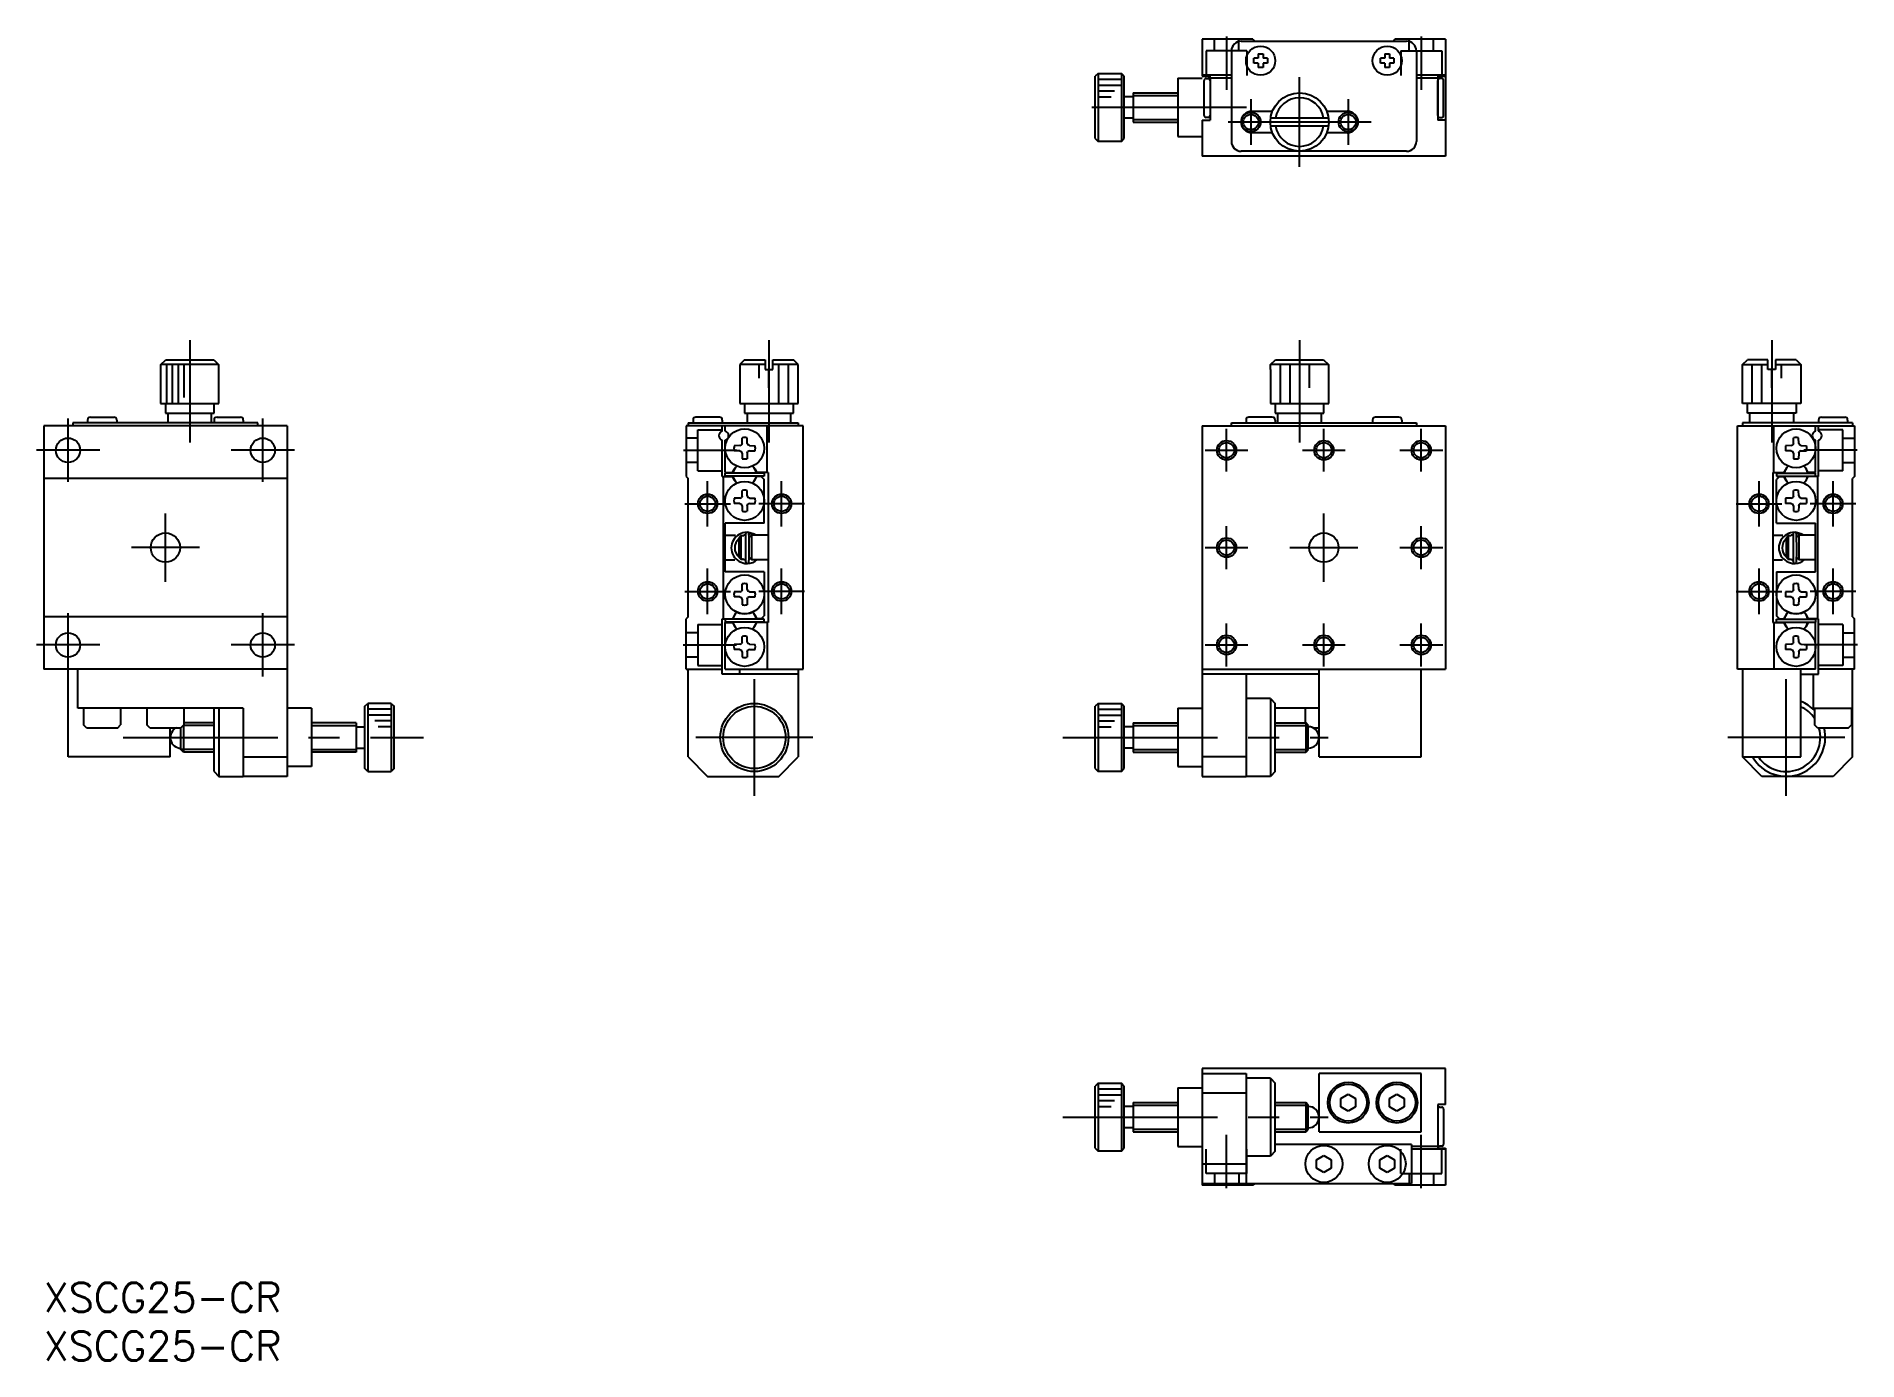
# Model space of a CAD drawing. Extents: x -1 to 186, y -8 to 128.
import ezdxf

# ---------------------------------------------------------------- set-up
doc = ezdxf.new("R2010")
doc.units = 0
doc.header["$LTSCALE"] = 0.5
doc.linetypes.add('CENTER', pattern=[50.8, 31.75, -6.35, 6.35, -6.35])
doc.linetypes.add('DASHED', pattern=[19.05, 12.7, -6.35])
for name, color, linetype in [('MSM_CENTER', 1, 'CENTER'), ('MSM_CONTINUOUS', 7, 'CONTINUOUS'), ('MSM_DASHED', 4, 'DASHED'), ('MSM_NARROW', 5, 'CONTINUOUS'), ('MSM_PART_NUMBER', 7, 'CONTINUOUS')]:
    doc.layers.add(name, color=color, linetype=linetype)
doc.styles.get("Standard").update_dxf_attribs({"font": 'txt.shx', "height": 3, "bigfont": 'bigfont.shx'})

# ---------------------------------------------------------------- blocks, each defined once
blk = doc.blocks.new('*U11')
at = {"layer": 'MSM_PART_NUMBER'}
blk.add_text('XSCG25-CR', height=3, dxfattribs=at).set_placement((0, -3))
blk = doc.blocks.new('*U12')
at = {"layer": 'MSM_PART_NUMBER'}
blk.add_text('XSCG25-CR', height=3, dxfattribs=at).set_placement((0, -8))

msp = doc.modelspace()

# ---------------------------------------------------------------- linework, layer by layer
at = {"layer": 'MSM_CENTER'}
for p, q in [((121.5, 128), (121.5, 122.51)), ((141.5, 128), (141.5, 122.51)), ((129, 114.61), (129, 123.81)), ((123.54, 120.71), (105, 120.71)), ((124, 121.55), (124, 116.87)), ((134, 121.55), (134, 116.87)), ((136.34, 119.21), (121.66, 119.21)), ((15, 96.8), (15, 86.3)), ((74.5, 96.8), (74.5, 86.3)), ((129, 96.8), (129, 86.3)), ((177.5, 96.8), (177.5, 86.3)), ((2.5, 82.25), (2.5, 88.75)), ((22.5, 82.25), (22.5, 88.75)), ((121.5, 83.3), (121.5, 87.7)), ((131.5, 83.3), (131.5, 87.7)), ((141.5, 83.3), (141.5, 87.7)), ((5.75, 85.5), (-0.75, 85.5)), ((25.75, 85.5), (19.25, 85.5)), ((65.71, 85.5), (71.2, 85.5)), ((119.3, 85.5), (123.7, 85.5)), ((129.3, 85.5), (133.7, 85.5)), ((139.3, 85.5), (143.7, 85.5)), ((186.29, 85.5), (180.8, 85.5)), ((68.2, 77.66), (68.2, 82.34)), ((75.8, 77.66), (75.8, 82.34)), ((176.2, 77.66), (176.2, 82.34)), ((183.8, 77.66), (183.8, 82.34)), ((12.5, 72), (12.5, 79)), ((65.86, 80), (70.54, 80)), ((78.14, 80), (73.46, 80)), ((131.5, 72), (131.5, 79)), ((173.86, 80), (178.54, 80)), ((186.14, 80), (181.46, 80)), ((121.5, 73.3), (121.5, 77.7)), ((141.5, 73.3), (141.5, 77.7)), ((16, 75.5), (9, 75.5)), ((119.3, 75.5), (123.7, 75.5)), ((128, 75.5), (135, 75.5)), ((139.3, 75.5), (143.7, 75.5)), ((68.2, 68.66), (68.2, 73.34)), ((75.8, 68.66), (75.8, 73.34)), ((176.2, 68.66), (176.2, 73.34)), ((183.8, 68.66), (183.8, 73.34)), ((65.86, 71), (70.54, 71)), ((78.14, 71), (73.46, 71)), ((173.86, 71), (178.54, 71)), ((186.14, 71), (181.46, 71)), ((2.5, 62.25), (2.5, 68.75)), ((22.5, 62.25), (22.5, 68.75)), ((121.5, 63.3), (121.5, 67.7)), ((131.5, 63.3), (131.5, 67.7)), ((141.5, 63.3), (141.5, 67.7)), ((5.75, 65.5), (-0.75, 65.5)), ((25.75, 65.5), (19.25, 65.5)), ((65.68, 65.5), (71.17, 65.5)), ((119.3, 65.5), (123.7, 65.5)), ((129.3, 65.5), (133.7, 65.5)), ((139.3, 65.5), (143.7, 65.5)), ((186.32, 65.5), (180.83, 65.5)), ((73, 50), (73, 62)), ((179, 50), (179, 62)), ((8.16, 56), (39, 56)), ((79, 56), (67, 56)), ((104.68, 56), (131.95, 56)), ((185, 56), (173, 56)), ((104.68, 17), (131.95, 17)), ((121.5, 9.71), (121.5, 15.2)), ((141.5, 9.71), (141.5, 15.2))]:
    msp.add_line(p, q, dxfattribs=at)
at = {"layer": 'MSM_CONTINUOUS'}
for p, q in [((124.2, 127.71), (119, 127.71)), ((119, 127.71), (119, 123.91)), ((123, 127.51), (140, 127.51)), ((124.2, 127.71), (124.4, 127.51)), ((138.6, 127.51), (138.8, 127.71)), ((144, 127.71), (138.8, 127.71)), ((144, 127.71), (144, 115.71)), ((122, 126.51), (122, 117.21)), ((124.3, 125.26), (124.3, 125.76)), ((124.75, 125.76), (124.3, 125.76)), ((124.75, 126.21), (124.75, 125.76)), ((124.75, 126.21), (125.25, 126.21)), ((125.25, 126.21), (125.25, 125.76)), ((125.7, 125.76), (125.25, 125.76)), ((125.7, 125.76), (125.7, 125.26)), ((137.3, 125.26), (137.3, 125.76)), ((137.75, 125.76), (137.3, 125.76)), ((137.75, 126.21), (138.25, 126.21)), ((137.75, 126.21), (137.75, 125.76)), ((138.25, 126.21), (138.25, 125.76)), ((138.7, 125.76), (138.25, 125.76)), ((138.7, 125.76), (138.7, 125.26)), ((141, 126.51), (141, 117.21)), ((108.3, 124.21), (108, 123.91)), ((108, 117.51), (108, 123.91)), ((108.3, 124.21), (108.3, 117.21)), ((108.3, 124.21), (110.7, 124.21)), ((110.7, 124.21), (110.7, 117.21)), ((111, 123.91), (110.7, 124.21)), ((111, 117.51), (111, 123.91)), ((116.5, 123.71), (116.5, 117.71)), ((116.5, 123.71), (119, 123.71)), ((122, 124.01), (119, 124.01)), ((119, 123.91), (119.8, 123.91)), ((119.2, 119.88), (119.2, 123.48)), ((119.4, 123.68), (119.6, 123.68)), ((119.8, 123.71), (119.8, 123.91)), ((122, 123.71), (119.8, 123.71)), ((119.8, 123.71), (119.8, 119.41)), ((124.75, 125.26), (124.3, 125.26)), ((124.75, 125.26), (124.75, 124.81)), ((125.25, 124.81), (124.75, 124.81)), ((125.7, 125.26), (125.25, 125.26)), ((125.25, 125.26), (125.25, 124.81)), ((137.75, 125.26), (137.3, 125.26)), ((137.75, 125.26), (137.75, 124.81)), ((138.25, 124.81), (137.75, 124.81)), ((138.7, 125.26), (138.25, 125.26)), ((138.25, 125.26), (138.25, 124.81)), ((144, 124.01), (141, 124.01)), ((143.2, 123.71), (141, 123.71)), ((143.2, 123.91), (144, 123.91)), ((143.2, 123.91), (143.2, 119.41)), ((143.2, 119.88), (143.2, 123.48)), ((143.6, 123.68), (143.4, 123.68)), ((143.8, 119.88), (143.8, 123.48)), ((111.9, 121.81), (111, 121.81)), ((111.9, 122.21), (116.5, 122.21)), ((111.9, 122.21), (111.9, 119.21)), ((124.1, 120.31), (126.21, 120.31)), ((131.79, 120.31), (133.9, 120.31)), ((111.9, 119.61), (111, 119.61)), ((111.9, 119.21), (116.5, 119.21)), ((119, 119.41), (119.8, 119.41)), ((119, 119.41), (119, 115.71)), ((119.6, 119.68), (119.4, 119.68)), ((126.21, 118.11), (124.1, 118.11)), ((131.97, 119.61), (126.03, 119.61)), ((126.03, 118.81), (131.97, 118.81)), ((133.9, 118.11), (131.79, 118.11)), ((144, 119.41), (143.2, 119.41)), ((143.4, 119.68), (143.6, 119.68)), ((108, 117.51), (108.3, 117.21)), ((110.7, 117.21), (108.3, 117.21)), ((110.7, 117.21), (111, 117.51)), ((116.5, 117.71), (119, 117.71)), ((140, 116.21), (123, 116.21)), ((144, 115.71), (119, 115.71)), ((12, 93.8), (12, 90.3)), ((12, 93.8), (12.03, 93.8)), ((12.03, 94.3), (12.53, 94.8)), ((17.97, 94.3), (12.03, 94.3)), ((12.03, 93.8), (12.03, 94.3)), ((12.53, 94.8), (17.47, 94.8)), ((17.47, 94.8), (17.97, 94.3)), ((17.97, 94.3), (17.97, 93.8)), ((17.97, 93.8), (18, 93.8)), ((18, 90.3), (18, 93.8)), ((72, 94.8), (71.5, 94.3)), ((71.5, 94.3), (71.5, 90.3)), ((74.1, 94.3), (71.5, 94.3)), ((72, 94.8), (74.1, 94.8)), ((74.1, 94.8), (74.1, 93.8)), ((74.1, 93.8), (74.9, 93.8)), ((74.9, 94.8), (77, 94.8)), ((74.9, 93.8), (74.9, 94.8)), ((77.5, 94.3), (74.9, 94.3)), ((77.5, 94.3), (77, 94.8)), ((77.5, 90.3), (77.5, 94.3)), ((126, 93.8), (126, 90.3)), ((126, 93.8), (126.03, 93.8)), ((126.03, 94.3), (126.53, 94.8)), ((131.97, 94.3), (126.03, 94.3)), ((126.03, 93.8), (126.03, 94.3)), ((126.53, 94.8), (131.47, 94.8)), ((131.47, 94.8), (131.97, 94.3)), ((131.97, 94.3), (131.97, 93.8)), ((131.97, 93.8), (132, 93.8)), ((132, 90.3), (132, 93.8)), ((174.5, 94.3), (175, 94.8)), ((174.5, 90.3), (174.5, 94.3)), ((174.5, 94.3), (177.1, 94.3)), ((177.1, 94.8), (175, 94.8)), ((177.1, 93.8), (177.1, 94.8)), ((177.9, 93.8), (177.1, 93.8)), ((180, 94.8), (177.9, 94.8)), ((177.9, 94.8), (177.9, 93.8)), ((177.9, 94.3), (180.5, 94.3)), ((180, 94.8), (180.5, 94.3)), ((180.5, 94.3), (180.5, 90.3)), ((12, 90.3), (18, 90.3)), ((12.5, 90.3), (12.5, 89.3)), ((17.5, 89.3), (17.5, 90.3)), ((71.5, 90.3), (77.5, 90.3)), ((72, 90.3), (72, 89.3)), ((77, 89.3), (77, 90.3)), ((126, 90.3), (132, 90.3)), ((126.5, 90.3), (126.5, 89.3)), ((131.5, 89.3), (131.5, 90.3)), ((180.5, 90.3), (174.5, 90.3)), ((175, 89.3), (175, 90.3)), ((180, 90.3), (180, 89.3)), ((0, 88), (0, 63)), ((25, 88), (0, 88)), ((3, 88.3), (3, 88)), ((22, 88.3), (3, 88.3)), ((4.5, 88.6), (4.5, 88.3)), ((4.8, 88.9), (7.2, 88.9)), ((7.5, 88.6), (7.5, 88.3)), ((12.5, 89.3), (17.5, 89.3)), ((12.75, 89.3), (12.75, 88.3)), ((17.25, 88.3), (17.25, 89.3)), ((17.5, 88.6), (17.5, 88.3)), ((17.8, 88.9), (20.2, 88.9)), ((20.5, 88.6), (20.5, 88.3)), ((22, 88), (22, 88.3)), ((25, 88), (25, 52)), ((66, 88), (66, 82.8)), ((78, 88), (66, 88)), ((66.2, 88.3), (66.2, 88)), ((66.2, 88.3), (77.5, 88.3)), ((66.7, 88.6), (66.7, 88.3)), ((69.4, 88.9), (67, 88.9)), ((69.7, 88.6), (69.7, 88.3)), ((69.7, 87.48), (69.7, 88)), ((70, 87.48), (70, 88)), ((72, 89.3), (77, 89.3)), ((72.25, 89.3), (72.25, 88.3)), ((74.3, 83.2), (74.3, 88)), ((76.75, 88.3), (76.75, 89.3)), ((77.5, 88.3), (77.5, 88)), ((78, 63), (78, 88)), ((119, 88), (144, 88)), ((119, 88), (119, 52)), ((122, 88), (122, 88.3)), ((122, 88.3), (141, 88.3)), ((123.5, 88.6), (123.5, 88.3)), ((126.2, 88.9), (123.8, 88.9)), ((126.5, 89.3), (131.5, 89.3)), ((126.5, 88.6), (126.5, 88.3)), ((126.75, 89.3), (126.75, 88.3)), ((131.25, 88.3), (131.25, 89.3)), ((136.5, 88.6), (136.5, 88.3)), ((139.2, 88.9), (136.8, 88.9)), ((139.5, 88.6), (139.5, 88.3)), ((141, 88.3), (141, 88)), ((144, 88), (144, 63)), ((174, 88), (186, 88)), ((174, 63), (174, 88)), ((174.5, 88.3), (174.5, 88)), ((185.8, 88.3), (174.5, 88.3)), ((180, 89.3), (175, 89.3)), ((175.25, 88.3), (175.25, 89.3)), ((177.7, 83.2), (177.7, 88)), ((179.75, 89.3), (179.75, 88.3)), ((182, 87.48), (182, 88)), ((182.3, 88.6), (182.3, 88.3)), ((182.3, 87.48), (182.3, 88)), ((182.6, 88.9), (185, 88.9)), ((185.3, 88.6), (185.3, 88.3)), ((185.8, 88.3), (185.8, 88)), ((186, 88), (186, 82.8)), ((69.7, 82.8), (69.7, 86.52)), ((70, 83.2), (70, 86.52)), ((71.73, 86.2), (71.66, 86.04)), ((71.73, 86.2), (71.74, 86.77)), ((72.27, 86.2), (72.26, 86.77)), ((72.27, 86.2), (72.34, 86.04)), ((179.73, 86.2), (179.66, 86.04)), ((179.73, 86.2), (179.74, 86.77)), ((180.27, 86.2), (180.26, 86.77)), ((180.27, 86.2), (180.34, 86.04)), ((182, 83.2), (182, 86.52)), ((182.3, 82.8), (182.3, 86.52)), ((71.5, 85.97), (70.93, 85.96)), ((71.5, 85.43), (70.93, 85.44)), ((71.5, 85.97), (71.66, 86.04)), ((71.5, 85.43), (71.66, 85.36)), ((71.73, 85.2), (71.66, 85.36)), ((71.73, 85.2), (71.74, 84.63)), ((72.27, 85.2), (72.26, 84.63)), ((72.27, 85.2), (72.34, 85.36)), ((72.5, 85.97), (72.34, 86.04)), ((72.5, 85.43), (72.34, 85.36)), ((72.5, 85.97), (73.07, 85.96)), ((72.5, 85.43), (73.07, 85.44)), ((179.5, 85.97), (178.93, 85.96)), ((179.5, 85.43), (178.93, 85.44)), ((179.5, 85.97), (179.66, 86.04)), ((179.5, 85.43), (179.66, 85.36)), ((179.73, 85.2), (179.66, 85.36)), ((179.73, 85.2), (179.74, 84.63)), ((180.27, 85.2), (180.26, 84.63)), ((180.27, 85.2), (180.34, 85.36)), ((180.5, 85.97), (180.34, 86.04)), ((180.5, 85.43), (180.34, 85.36)), ((180.5, 85.97), (181.07, 85.96)), ((180.5, 85.43), (181.07, 85.44)), ((25, 82.6), (0, 82.6)), ((66, 82.8), (66.2, 82.6)), ((66.2, 68.4), (66.2, 82.6)), ((69.7, 82.8), (70.73, 82.8)), ((69.8, 82.8), (69.8, 68.2)), ((70, 83.2), (70.74, 83.2)), ((70, 82.85), (70, 83.15)), ((74, 83.15), (70, 83.15)), ((74, 82.85), (70, 82.85)), ((70.74, 83.2), (70.97, 83.6)), ((70.97, 82.4), (70.74, 82.8)), ((73.03, 83.6), (73.26, 83.2)), ((73.03, 82.4), (73.26, 82.8)), ((74.4, 83.2), (73.26, 83.2)), ((73.7, 82.8), (73.26, 82.8)), ((73.7, 82.8), (74, 82.5)), ((74, 83.15), (74, 82.85)), ((74, 78), (74, 82.5)), ((74.4, 83.2), (74.4, 67.8)), ((177.6, 83.2), (178.74, 83.2)), ((177.6, 83.2), (177.6, 67.8)), ((178, 83.15), (178, 82.85)), ((178, 83.15), (182, 83.15)), ((178, 82.85), (182, 82.85)), ((178.3, 82.8), (178, 82.5)), ((178, 78), (178, 82.5)), ((178.3, 82.8), (178.74, 82.8)), ((178.97, 83.6), (178.74, 83.2)), ((178.97, 82.4), (178.74, 82.8)), ((181.26, 83.2), (181.03, 83.6)), ((181.03, 82.4), (181.26, 82.8)), ((182, 83.2), (181.26, 83.2)), ((182.3, 82.8), (181.27, 82.8)), ((182, 82.85), (182, 83.15)), ((182.2, 82.8), (182.2, 68.2)), ((186, 82.8), (185.8, 82.6)), ((185.8, 68.4), (185.8, 82.6)), ((71.5, 80.57), (70.93, 80.56)), ((71.5, 80.57), (71.66, 80.64)), ((71.73, 80.8), (71.66, 80.64)), ((71.73, 80.8), (71.74, 81.37)), ((72.27, 80.8), (72.26, 81.37)), ((72.27, 80.8), (72.34, 80.64)), ((72.5, 80.57), (72.34, 80.64)), ((72.5, 80.57), (73.07, 80.56)), ((179.5, 80.57), (178.93, 80.56)), ((179.5, 80.57), (179.66, 80.64)), ((179.73, 80.8), (179.66, 80.64)), ((179.73, 80.8), (179.74, 81.37)), ((180.27, 80.8), (180.26, 81.37)), ((180.27, 80.8), (180.34, 80.64)), ((180.5, 80.57), (180.34, 80.64)), ((180.5, 80.57), (181.07, 80.56)), ((71.5, 80.03), (70.93, 80.04)), ((71.5, 80.03), (71.66, 79.96)), ((71.73, 79.8), (71.66, 79.96)), ((71.73, 79.8), (71.74, 79.23)), ((72.27, 79.8), (72.26, 79.23)), ((72.27, 79.8), (72.34, 79.96)), ((72.5, 80.03), (72.34, 79.96)), ((72.5, 80.03), (73.07, 80.04)), ((179.5, 80.03), (178.93, 80.04)), ((179.5, 80.03), (179.66, 79.96)), ((179.73, 79.8), (179.66, 79.96)), ((179.73, 79.8), (179.74, 79.23)), ((180.27, 79.8), (180.26, 79.23)), ((180.27, 79.8), (180.34, 79.96)), ((180.5, 80.03), (180.34, 79.96)), ((180.5, 80.03), (181.07, 80.04)), ((74, 78), (70, 78)), ((70, 73), (70, 78)), ((71.05, 76.75), (70, 76.75)), ((71.6, 76.72), (71.4, 76.51)), ((71.6, 76.72), (71.6, 74.32)), ((71.9, 76.72), (71.6, 76.72)), ((71.9, 76.77), (71.9, 76.72)), ((72.1, 76.77), (71.9, 76.77)), ((72.09, 76.85), (72.08, 76.77)), ((72.11, 76.97), (72.09, 76.85)), ((72.1, 76.86), (72.1, 74.08)), ((72.1, 76.77), (72.1, 76.77)), ((72.1, 76.77), (72.1, 74.27)), ((72.18, 77.05), (72.11, 76.97)), ((72.28, 77.07), (72.18, 77.05)), ((72.38, 77.03), (72.28, 77.07)), ((72.98, 76.88), (72.3, 77.07)), ((72.44, 76.95), (72.38, 77.03)), ((72.46, 76.87), (72.45, 76.86)), ((72.49, 76.88), (72.46, 76.87)), ((72.7, 76.77), (72.46, 76.53)), ((72.52, 76.89), (72.49, 76.88)), ((72.56, 76.9), (72.52, 76.89)), ((72.59, 76.91), (72.56, 76.9)), ((72.62, 76.92), (72.59, 76.91)), ((72.65, 76.92), (72.62, 76.92)), ((72.69, 76.92), (72.65, 76.92)), ((72.72, 76.93), (72.69, 76.92)), ((72.7, 76.77), (72.7, 74.27)), ((74.4, 76.77), (72.7, 76.77)), ((72.75, 76.93), (72.72, 76.93)), ((72.79, 76.92), (72.75, 76.93)), ((72.82, 76.92), (72.79, 76.92)), ((72.85, 76.92), (72.82, 76.92)), ((72.89, 76.91), (72.85, 76.92)), ((72.92, 76.9), (72.89, 76.91)), ((72.95, 76.89), (72.92, 76.9)), ((72.98, 76.88), (72.95, 76.89)), ((73.01, 76.87), (72.98, 76.88)), ((73.04, 76.85), (73.01, 76.87)), ((73.07, 76.84), (73.04, 76.85)), ((73.1, 76.82), (73.07, 76.84)), ((73.09, 76.78), (73.08, 76.77)), ((73.11, 76.82), (73.09, 76.77)), ((73.1, 76.8), (73.09, 76.79)), ((73.09, 76.79), (73.09, 76.79)), ((73.09, 76.79), (73.09, 76.78)), ((73.09, 76.78), (73.09, 76.78)), ((73.1, 76.82), (73.1, 76.82)), ((73.1, 76.82), (73.1, 76.82)), ((73.1, 76.82), (73.1, 76.82)), ((73.1, 76.82), (73.1, 76.81)), ((73.16, 76.77), (73.1, 76.81)), ((73.1, 76.81), (73.1, 76.81)), ((73.1, 76.81), (73.1, 76.8)), ((73.1, 76.8), (73.1, 76.8)), ((73.11, 76.82), (73.11, 76.82)), ((178.65, 76.75), (177.6, 76.75)), ((178, 78), (182, 78)), ((179.2, 76.72), (179, 76.51)), ((179.2, 76.72), (179.2, 74.32)), ((179.5, 76.72), (179.2, 76.72)), ((179.5, 76.77), (179.5, 76.72)), ((179.7, 76.77), (179.5, 76.77)), ((179.69, 76.85), (179.68, 76.77)), ((179.71, 76.97), (179.69, 76.85)), ((179.7, 76.86), (179.7, 74.08)), ((179.7, 76.77), (179.7, 76.77)), ((179.7, 76.77), (179.7, 74.27)), ((179.78, 77.05), (179.71, 76.97)), ((179.88, 77.07), (179.78, 77.05)), ((179.98, 77.03), (179.88, 77.07)), ((180.58, 76.88), (179.9, 77.07)), ((180.04, 76.95), (179.98, 77.03)), ((180.06, 76.87), (180.05, 76.86)), ((180.09, 76.88), (180.06, 76.87)), ((180.3, 76.77), (180.06, 76.53)), ((180.12, 76.89), (180.09, 76.88)), ((180.16, 76.9), (180.12, 76.89)), ((180.19, 76.91), (180.16, 76.9)), ((180.22, 76.92), (180.19, 76.91)), ((180.25, 76.92), (180.22, 76.92)), ((180.29, 76.92), (180.25, 76.92)), ((180.32, 76.93), (180.29, 76.92)), ((180.3, 76.77), (180.3, 74.27)), ((182, 76.77), (180.3, 76.77)), ((180.35, 76.93), (180.32, 76.93)), ((180.39, 76.92), (180.35, 76.93)), ((180.42, 76.92), (180.39, 76.92)), ((180.45, 76.92), (180.42, 76.92)), ((180.49, 76.91), (180.45, 76.92)), ((180.52, 76.9), (180.49, 76.91)), ((180.55, 76.89), (180.52, 76.9)), ((180.58, 76.88), (180.55, 76.89)), ((180.61, 76.87), (180.58, 76.88)), ((180.64, 76.85), (180.61, 76.87)), ((180.67, 76.84), (180.64, 76.85)), ((180.7, 76.82), (180.67, 76.84)), ((180.69, 76.78), (180.68, 76.77)), ((180.71, 76.82), (180.69, 76.77)), ((180.7, 76.8), (180.69, 76.79)), ((180.69, 76.79), (180.69, 76.79)), ((180.69, 76.79), (180.69, 76.78)), ((180.69, 76.78), (180.69, 76.78)), ((180.7, 76.82), (180.7, 76.82)), ((180.7, 76.82), (180.7, 76.82)), ((180.7, 76.82), (180.7, 76.82)), ((180.7, 76.82), (180.7, 76.81)), ((180.76, 76.77), (180.7, 76.81)), ((180.7, 76.81), (180.7, 76.81)), ((180.7, 76.81), (180.7, 76.8)), ((180.7, 76.8), (180.7, 76.8)), ((180.71, 76.82), (180.71, 76.82)), ((182, 73), (182, 78)), ((71.4, 76.51), (71.4, 74.53)), ((179, 76.51), (179, 74.53)), ((70, 74.25), (70.99, 74.25)), ((74, 73), (70, 73)), ((71.4, 74.53), (71.6, 74.32)), ((71.6, 74.32), (71.9, 74.32)), ((71.9, 74.27), (71.75, 74.32)), ((71.76, 74.31), (71.77, 74.32)), ((71.78, 74.32), (71.78, 74.31)), ((71.82, 74.31), (71.81, 74.29)), ((71.83, 74.32), (71.82, 74.31)), ((71.9, 74.32), (71.9, 74.27)), ((72.08, 74.23), (71.9, 74.27)), ((71.9, 74.27), (72.1, 74.27)), ((71.96, 74.27), (71.98, 74.25)), ((72.08, 74.27), (72.08, 74.16)), ((72.08, 74.16), (72.09, 74.06)), ((72.09, 74.06), (72.12, 73.96)), ((72.1, 74.27), (72.11, 74.28)), ((72.12, 73.96), (72.2, 73.89)), ((72.2, 73.89), (72.3, 73.87)), ((72.3, 73.87), (72.39, 73.92)), ((72.39, 73.92), (72.44, 74.01)), ((72.46, 74.51), (72.7, 74.27)), ((72.59, 74.38), (72.46, 74.37)), ((72.6, 74.37), (72.46, 74.3)), ((72.7, 74.27), (74.4, 74.27)), ((74, 73), (74, 68.5)), ((177.6, 74.25), (178.59, 74.25)), ((178, 73), (178, 68.5)), ((178, 73), (182, 73)), ((179, 74.53), (179.2, 74.32)), ((179.2, 74.32), (179.5, 74.32)), ((179.5, 74.27), (179.35, 74.32)), ((179.36, 74.31), (179.37, 74.32)), ((179.38, 74.32), (179.38, 74.31)), ((179.42, 74.31), (179.41, 74.29)), ((179.43, 74.32), (179.42, 74.31)), ((179.5, 74.32), (179.5, 74.27)), ((179.68, 74.23), (179.5, 74.27)), ((179.5, 74.27), (179.7, 74.27)), ((179.56, 74.27), (179.58, 74.25)), ((179.68, 74.27), (179.68, 74.16)), ((179.68, 74.16), (179.69, 74.06)), ((179.69, 74.06), (179.72, 73.96)), ((179.7, 74.27), (179.71, 74.28)), ((179.72, 73.96), (179.8, 73.89)), ((179.8, 73.89), (179.9, 73.87)), ((179.9, 73.87), (179.99, 73.92)), ((179.99, 73.92), (180.04, 74.01)), ((180.06, 74.51), (180.3, 74.27)), ((180.19, 74.38), (180.06, 74.37)), ((180.2, 74.37), (180.06, 74.3)), ((180.3, 74.27), (182, 74.27)), ((71.73, 71.2), (71.66, 71.04)), ((71.73, 71.2), (71.74, 71.77)), ((72.27, 71.2), (72.26, 71.77)), ((72.27, 71.2), (72.34, 71.04)), ((179.73, 71.2), (179.66, 71.04)), ((179.73, 71.2), (179.74, 71.77)), ((180.27, 71.2), (180.26, 71.77)), ((180.27, 71.2), (180.34, 71.04)), ((71.5, 70.97), (70.93, 70.96)), ((71.5, 70.43), (70.93, 70.44)), ((71.5, 70.97), (71.66, 71.04)), ((71.5, 70.43), (71.66, 70.36)), ((71.73, 70.2), (71.66, 70.36)), ((71.73, 70.2), (71.74, 69.63)), ((72.27, 70.2), (72.26, 69.63)), ((72.27, 70.2), (72.34, 70.36)), ((72.5, 70.97), (72.34, 71.04)), ((72.5, 70.43), (72.34, 70.36)), ((72.5, 70.97), (73.07, 70.96)), ((72.5, 70.43), (73.07, 70.44)), ((179.5, 70.97), (178.93, 70.96)), ((179.5, 70.43), (178.93, 70.44)), ((179.5, 70.97), (179.66, 71.04)), ((179.5, 70.43), (179.66, 70.36)), ((179.73, 70.2), (179.66, 70.36)), ((179.73, 70.2), (179.74, 69.63)), ((180.27, 70.2), (180.26, 69.63)), ((180.27, 70.2), (180.34, 70.36)), ((180.5, 70.97), (180.34, 71.04)), ((180.5, 70.43), (180.34, 70.36)), ((180.5, 70.97), (181.07, 70.96)), ((180.5, 70.43), (181.07, 70.44)), ((25, 68.4), (0, 68.4)), ((66.2, 68.4), (66, 68.2)), ((66, 63), (66, 68.2)), ((69.7, 68.2), (70.73, 68.2)), ((69.7, 62.5), (69.7, 68.2)), ((70, 68.15), (70, 67.85)), ((74, 68.15), (70, 68.15)), ((74, 67.85), (70, 67.85)), ((70, 67.8), (70.74, 67.8)), ((70, 63), (70, 67.8)), ((70.97, 68.6), (70.74, 68.2)), ((70.74, 67.8), (70.97, 67.4)), ((73.03, 68.6), (73.26, 68.2)), ((73.03, 67.4), (73.26, 67.8)), ((73.7, 68.2), (73.26, 68.2)), ((74.4, 67.8), (73.26, 67.8)), ((73.7, 68.2), (74, 68.5)), ((74, 67.85), (74, 68.15)), ((74.3, 67.8), (74.3, 63)), ((177.6, 67.8), (178.74, 67.8)), ((177.7, 67.8), (177.7, 63)), ((178.3, 68.2), (178, 68.5)), ((178, 67.85), (178, 68.15)), ((178, 68.15), (182, 68.15)), ((178, 67.85), (182, 67.85)), ((178.3, 68.2), (178.74, 68.2)), ((178.97, 68.6), (178.74, 68.2)), ((178.97, 67.4), (178.74, 67.8)), ((181.03, 68.6), (181.26, 68.2)), ((181.26, 67.8), (181.03, 67.4)), ((182, 67.8), (181.26, 67.8)), ((182.3, 68.2), (181.27, 68.2)), ((182, 68.15), (182, 67.85)), ((182, 63), (182, 67.8)), ((182.3, 62.5), (182.3, 68.2)), ((185.8, 68.4), (186, 68.2)), ((186, 63), (186, 68.2)), ((71.5, 65.57), (70.93, 65.56)), ((71.5, 65.57), (71.66, 65.64)), ((71.73, 65.8), (71.66, 65.64)), ((71.73, 65.8), (71.74, 66.37)), ((72.27, 65.8), (72.26, 66.37)), ((72.27, 65.8), (72.34, 65.64)), ((72.5, 65.57), (72.34, 65.64)), ((72.5, 65.57), (73.07, 65.56)), ((179.5, 65.57), (178.93, 65.56)), ((179.5, 65.57), (179.66, 65.64)), ((179.73, 65.8), (179.66, 65.64)), ((179.73, 65.8), (179.74, 66.37)), ((180.27, 65.8), (180.26, 66.37)), ((180.27, 65.8), (180.34, 65.64)), ((180.5, 65.57), (180.34, 65.64)), ((180.5, 65.57), (181.07, 65.56)), ((71.5, 65.03), (70.93, 65.04)), ((71.5, 65.03), (71.66, 64.96)), ((71.73, 64.8), (71.66, 64.96)), ((71.73, 64.8), (71.74, 64.23)), ((72.27, 64.8), (72.26, 64.23)), ((72.27, 64.8), (72.34, 64.96)), ((72.5, 65.03), (72.34, 64.96)), ((72.5, 65.03), (73.07, 65.04)), ((179.5, 65.03), (178.93, 65.04)), ((179.5, 65.03), (179.66, 64.96)), ((179.73, 64.8), (179.66, 64.96)), ((179.73, 64.8), (179.74, 64.23)), ((180.27, 64.8), (180.26, 64.23)), ((180.27, 64.8), (180.34, 64.96)), ((180.5, 65.03), (180.34, 64.96)), ((180.5, 65.03), (181.07, 65.04)), ((25, 63), (0, 63)), ((2.5, 54), (2.5, 63)), ((3.5, 59), (3.5, 63)), ((66, 63), (69.7, 63)), ((66.2, 54), (66.2, 63)), ((77.5, 62.5), (69.7, 62.5)), ((70, 63), (78, 63)), ((71.5, 62.5), (71.5, 63)), ((77.5, 63), (77.5, 54)), ((119, 63), (144, 63)), ((131, 62.5), (119, 62.5)), ((123.5, 62.5), (123.5, 52)), ((131, 54), (131, 63)), ((141.5, 54), (141.5, 63)), ((182, 63), (174, 63)), ((174.5, 63), (174.5, 54)), ((180.5, 54), (180.5, 63)), ((180.5, 62.5), (182.3, 62.5)), ((181.8, 59), (181.8, 62.5)), ((186, 63), (182.3, 63)), ((185.8, 54), (185.8, 63)), ((126, 60), (123.5, 60)), ((126, 60), (126.5, 59.5)), ((126, 60), (126, 52)), ((20.5, 59), (3.5, 59)), ((4.1, 59), (4.1, 57.3)), ((7.9, 59), (7.9, 57.3)), ((10.6, 59), (10.6, 57.3)), ((14.4, 59), (14.4, 57.3)), ((17.5, 52.5), (17.5, 59)), ((18, 59), (18, 52)), ((20.5, 59), (20.5, 52)), ((27.5, 59), (25, 59)), ((27.5, 59), (27.5, 53)), ((33, 59.2), (33.3, 59.5)), ((33, 52.8), (33, 59.2)), ((33.3, 59.5), (33.3, 52.5)), ((35.7, 59.5), (33.3, 59.5)), ((35.7, 59.5), (35.7, 52.5)), ((35.7, 59.5), (36, 59.2)), ((36, 52.8), (36, 59.2)), ((108.3, 59.5), (108, 59.2)), ((108, 52.8), (108, 59.2)), ((108.3, 59.5), (110.7, 59.5)), ((108.3, 59.5), (108.3, 52.5)), ((111, 59.2), (110.7, 59.5)), ((110.7, 59.5), (110.7, 52.5)), ((111, 52.8), (111, 59.2)), ((116.5, 59), (116.5, 53)), ((116.5, 59), (119, 59)), ((126.5, 52.5), (126.5, 59.5)), ((131, 59), (126.5, 59)), ((129.6, 57.5), (129.6, 59)), ((181.8, 59), (185.8, 59)), ((181.9, 59), (181.9, 57.3)), ((185.7, 59), (185.7, 57.3)), ((4.4, 57), (4.1, 57.3)), ((4.4, 57), (7.6, 57)), ((7.6, 57), (7.9, 57.3)), ((10.9, 57), (10.6, 57.3)), ((10.9, 57), (14.1, 57)), ((13, 54), (13, 57)), ((14.1, 57), (14.4, 57.3)), ((14.1, 54.76), (14.1, 57)), ((14.34, 57.24), (14.4, 57.3)), ((14.37, 57.27), (14.37, 54.49)), ((17.5, 57.49), (14.4, 57.49)), ((32.1, 57.5), (27.5, 57.5)), ((32.1, 57.5), (32.1, 54.5)), ((32.1, 57.1), (33, 57.1)), ((111.9, 57.1), (111, 57.1)), ((111.9, 57.5), (111.9, 54.5)), ((111.9, 57.5), (116.5, 57.5)), ((126.5, 57.5), (129.63, 57.5)), ((129.9, 57.23), (129.63, 57.5)), ((129.63, 57.5), (129.63, 54.5)), ((129.9, 54.77), (129.9, 57.23)), ((130.36, 57), (131, 57)), ((182.2, 57), (181.9, 57.3)), ((182.2, 57), (185.4, 57)), ((185.4, 57), (185.7, 57.3)), ((14.37, 54.49), (14.1, 54.76)), ((17.5, 54.49), (14.37, 54.49)), ((32.1, 54.5), (27.5, 54.5)), ((32.1, 54.9), (33, 54.9)), ((111.9, 54.9), (111, 54.9)), ((111.9, 54.5), (116.5, 54.5)), ((126.5, 54.5), (129.63, 54.5)), ((129.63, 54.5), (129.9, 54.77)), ((13, 54), (2.5, 54)), ((17.5, 52.5), (18, 52)), ((20.5, 54), (25, 54)), ((27.5, 53), (25, 53)), ((33.3, 52.5), (33, 52.8)), ((33.3, 52.5), (35.7, 52.5)), ((36, 52.8), (35.7, 52.5)), ((66.2, 54), (68.2, 52)), ((75.5, 52), (77.5, 54)), ((108, 52.8), (108.3, 52.5)), ((110.7, 52.5), (108.3, 52.5)), ((110.7, 52.5), (111, 52.8)), ((116.5, 53), (119, 53)), ((123.5, 54), (119, 54)), ((126.5, 52.5), (126, 52)), ((131, 54), (141.5, 54)), ((176.5, 52), (174.5, 54)), ((174.5, 54), (180.5, 54)), ((185.8, 54), (183.8, 52)), ((18, 52), (20.5, 52)), ((25, 52), (20.5, 52)), ((68.2, 52), (75.5, 52)), ((119, 52), (123.5, 52)), ((126, 52), (123.5, 52)), ((183.8, 52), (176.5, 52)), ((119, 22), (119, 10)), ((144, 22), (119, 22)), ((119, 21.5), (123.5, 21.5)), ((123.5, 21.5), (123.5, 10.2)), ((126, 21), (123.5, 21)), ((126, 21), (126.5, 20.5)), ((126, 21), (126, 13)), ((131, 15.5), (131, 21.5)), ((141.5, 21.5), (131, 21.5)), ((141.5, 15.5), (141.5, 21.5)), ((144, 18.3), (144, 22)), ((108.3, 20.5), (108, 20.2)), ((108, 13.8), (108, 20.2)), ((108.3, 20.5), (110.7, 20.5)), ((108.3, 20.5), (108.3, 13.5)), ((111, 20.2), (110.7, 20.5)), ((110.7, 20.5), (110.7, 13.5)), ((111, 13.8), (111, 20.2)), ((116.5, 20), (119, 20)), ((116.5, 20), (116.5, 14)), ((119, 19.5), (123.5, 19.5)), ((126.5, 13.5), (126.5, 20.5)), ((133.25, 18.93), (134, 19.37)), ((133.25, 18.07), (133.25, 18.93)), ((134, 19.37), (134.75, 18.93)), ((134.75, 18.93), (134.75, 18.07)), ((138.25, 18.93), (139, 19.37)), ((138.25, 18.07), (138.25, 18.93)), ((139, 19.37), (139.75, 18.93)), ((139.75, 18.93), (139.75, 18.07)), ((111.9, 18.1), (111, 18.1)), ((111.9, 18.5), (111.9, 15.5)), ((111.9, 18.5), (116.5, 18.5)), ((126.5, 18.5), (129.63, 18.5)), ((129.9, 18.23), (129.63, 18.5)), ((129.63, 18.5), (129.63, 15.5)), ((129.9, 15.77), (129.9, 18.23)), ((134, 17.63), (133.25, 18.07)), ((134.75, 18.07), (134, 17.63)), ((139, 17.63), (138.25, 18.07)), ((139.75, 18.07), (139, 17.63)), ((144, 18.3), (143.2, 18.3)), ((143.2, 18.3), (143.2, 13.8)), ((143.2, 17.83), (143.2, 14.23)), ((143.4, 18.03), (143.6, 18.03)), ((143.8, 17.83), (143.8, 14.23)), ((111.9, 15.9), (111, 15.9)), ((111.9, 15.5), (116.5, 15.5)), ((126.5, 15.5), (129.63, 15.5)), ((129.63, 15.5), (129.9, 15.77)), ((131, 15.5), (141.5, 15.5)), ((108, 13.8), (108.3, 13.5)), ((110.7, 13.5), (108.3, 13.5)), ((110.7, 13.5), (111, 13.8)), ((116.5, 14), (119, 14)), ((126.5, 13.5), (126, 13)), ((140.5, 14.2), (126.5, 14.2)), ((140.5, 14.2), (140.5, 10.2)), ((143.2, 14), (140.5, 14)), ((144, 13.7), (140.5, 13.7)), ((143.2, 13.8), (144, 13.8)), ((143.6, 14.03), (143.4, 14.03)), ((144, 13.8), (144, 10)), ((119, 12.2), (123.5, 12.2)), ((126, 13), (123.5, 13)), ((130.75, 12.63), (131.5, 13.07)), ((130.75, 11.77), (130.75, 12.63)), ((131.5, 11.33), (130.75, 11.77)), ((131.5, 13.07), (132.25, 12.63)), ((132.25, 11.77), (131.5, 11.33)), ((132.25, 12.63), (132.25, 11.77)), ((137.25, 12.63), (138, 13.07)), ((137.25, 11.77), (137.25, 12.63)), ((138, 11.33), (137.25, 11.77)), ((138, 13.07), (138.75, 12.63)), ((138.75, 11.77), (138, 11.33)), ((138.75, 12.63), (138.75, 11.77)), ((119, 10.2), (140.5, 10.2)), ((124.2, 10), (119, 10)), ((124.4, 10.2), (124.2, 10)), ((138.8, 10), (138.6, 10.2)), ((144, 10), (138.8, 10))]:
    msp.add_line(p, q, dxfattribs=at)
for centre, radius in [((125, 125.51), 1.5), ((138, 125.51), 1.5), ((129, 119.21), 3), ((124, 119.21), 0.783), ((134, 119.21), 0.783), ((2.5, 85.5), 1.25), ((22.5, 85.5), 1.25), ((72, 85.7), 2), ((121.5, 85.5), 0.783), ((131.5, 85.5), 0.783), ((141.5, 85.5), 0.783), ((180, 85.7), 2), ((68.2, 80), 0.783), ((72, 80.3), 2), ((75.8, 80), 0.783), ((176.2, 80), 0.783), ((180, 80.3), 2), ((183.8, 80), 0.783), ((12.5, 75.5), 1.5), ((131.5, 75.5), 1.5), ((121.5, 75.5), 0.783), ((141.5, 75.5), 0.783), ((68.2, 71), 0.783), ((72, 70.7), 2), ((75.8, 71), 0.783), ((176.2, 71), 0.783), ((180, 70.7), 2), ((183.8, 71), 0.783), ((2.5, 65.5), 1.25), ((22.5, 65.5), 1.25), ((72, 65.3), 2), ((121.5, 65.5), 0.783), ((131.5, 65.5), 0.783), ((141.5, 65.5), 0.783), ((180, 65.3), 2), ((73, 56), 3.5), ((73, 56), 3.2), ((134, 18.5), 2.1), ((139, 18.5), 2.1), ((134, 18.5), 1.9), ((139, 18.5), 1.9), ((131.5, 12.2), 1.9), ((138, 12.2), 1.9)]:
    msp.add_circle(centre, radius, dxfattribs=at)
for centre, radius, start, end in [((123, 126.51), 1, 90, 180), ((140, 126.51), 1, 0, 90), ((119.4, 123.48), 0.2, 90, 180), ((119.6, 123.48), 0.2, 0, 90), ((143.4, 123.48), 0.2, 90, 180), ((143.6, 123.48), 0.2, 0, 90), ((129, 119.21), 2.5, 9.2069, 170.7931), ((119.4, 119.88), 0.2, 180, 270), ((119.6, 119.88), 0.2, 270, 0), ((124.1, 119.21), 1.1, 90, 270), ((133.9, 119.21), 1.1, 270, 90), ((143.4, 119.88), 0.2, 180, 270), ((143.6, 119.88), 0.2, 270, 360), ((129, 119.21), 2.5, 189.2069, 350.7931), ((123, 117.21), 1, 180, 270), ((140, 117.21), 1, 270, 0), ((4.8, 88.6), 0.3, 90, 180), ((7.2, 88.6), 0.3, 0, 90), ((17.8, 88.6), 0.3, 90, 180), ((20.2, 88.6), 0.3, 0, 90), ((67, 88.6), 0.3, 90, 180), ((69.4, 88.6), 0.3, 0, 90), ((123.8, 88.6), 0.3, 90, 180), ((126.2, 88.6), 0.3, 0, 90), ((136.8, 88.6), 0.3, 90, 180), ((139.2, 88.6), 0.3, 0, 90), ((182.6, 88.6), 0.3, 90, 180), ((185, 88.6), 0.3, 0, 90), ((69.85, 87), 0.5, 107.4576, 252.5424), ((69.85, 87), 0.5, 287.4578, 72.5422), ((72, 85.7), 1.1, 76.328, 103.672), ((180, 85.7), 1.1, 76.328, 103.672), ((182.15, 87), 0.5, 107.4578, 252.5422), ((182.15, 87), 0.5, 287.4576, 72.5424), ((72, 85.7), 1.1, 166.328, 193.672), ((72, 85.7), 1.1, 256.328, 283.672), ((72, 85.7), 1.1, 346.328, 13.672), ((180, 85.7), 1.1, 166.328, 193.672), ((180, 85.7), 1.1, 256.328, 283.672), ((180, 85.7), 1.1, 346.328, 13.672), ((72, 83), 1.19, 132.9283, 172.7622), ((72, 83), 1.19, 187.2378, 227.0717), ((72.09, 82.91), 1.32, 133.1328, 148.5453), ((72.09, 83.09), 1.32, 211.4547, 226.8672), ((71.91, 82.91), 1.32, 31.4547, 46.8686), ((72, 83), 1.19, 7.2378, 47.0717), ((72, 83), 1.19, 312.9283, 352.7622), ((71.91, 83.09), 1.32, 313.1328, 328.5453), ((180, 83), 1.19, 132.9283, 172.7622), ((180, 83), 1.19, 187.2378, 227.0717), ((180.09, 82.91), 1.32, 133.1314, 148.5453), ((180.09, 83.09), 1.32, 211.4547, 226.8672), ((179.91, 82.91), 1.32, 31.4547, 46.8672), ((180, 83), 1.19, 7.2378, 47.0717), ((180, 83), 1.19, 312.9283, 352.7622), ((179.91, 83.09), 1.32, 313.1328, 328.5453), ((72, 80.3), 1.1, 166.328, 193.672), ((72, 80.3), 1.1, 76.328, 103.672), ((72, 80.3), 1.1, 346.328, 13.672), ((180, 80.3), 1.1, 166.328, 193.672), ((180, 80.3), 1.1, 76.328, 103.672), ((180, 80.3), 1.1, 346.328, 13.672), ((72, 80.3), 1.1, 256.328, 283.672), ((180, 80.3), 1.1, 256.328, 283.672), ((72.23, 75.47), 1.6, 89.4362, 270.6292), ((36.16, 75.4), 36.31, 357.8115, 2.4449), ((179.83, 75.47), 1.6, 89.4362, 270.6292), ((143.76, 75.4), 36.31, 357.8115, 2.4449), ((72.23, 75.47), 1.25, 131.834, 228.1685), ((179.83, 75.47), 1.25, 131.834, 228.1685), ((72.24, 75.46), 1.59, 271.9753, 311.4225), ((179.84, 75.46), 1.59, 271.9753, 311.4225), ((72, 70.7), 1.1, 76.328, 103.672), ((180, 70.7), 1.1, 76.328, 103.672), ((72, 70.7), 1.1, 166.328, 193.672), ((72, 70.7), 1.1, 256.328, 283.672), ((72, 70.7), 1.1, 346.328, 13.672), ((180, 70.7), 1.1, 166.328, 193.672), ((180, 70.7), 1.1, 256.328, 283.672), ((180, 70.7), 1.1, 346.328, 13.672), ((72, 68), 1.19, 132.9283, 172.7622), ((72, 68), 1.19, 187.2378, 227.0717), ((72, 70.7), 2, 238.2115, 301.7885), ((72.09, 67.91), 1.32, 133.1328, 148.5453), ((72.09, 68.09), 1.32, 211.4547, 226.8672), ((71.91, 67.91), 1.32, 31.4547, 46.8672), ((72, 68), 1.19, 7.2378, 47.0717), ((72, 68), 1.19, 312.9283, 352.7622), ((71.91, 68.09), 1.32, 313.1314, 328.5453), ((180, 68), 1.19, 132.9283, 172.7622), ((180, 68), 1.19, 187.2378, 227.0717), ((180, 70.7), 2, 238.2115, 301.7885), ((180.09, 67.91), 1.32, 133.1328, 148.5453), ((180.09, 68.09), 1.32, 211.4547, 226.8686), ((179.91, 67.91), 1.32, 31.4547, 46.8672), ((180, 68), 1.19, 7.2378, 47.0717), ((180, 68), 1.19, 312.9283, 352.7622), ((179.91, 68.09), 1.32, 313.1328, 328.5453), ((72, 65.3), 1.1, 166.328, 193.672), ((72, 65.3), 1.1, 76.328, 103.672), ((72, 65.3), 1.1, 346.328, 13.672), ((180, 65.3), 1.1, 166.328, 193.672), ((180, 65.3), 1.1, 76.328, 103.672), ((180, 65.3), 1.1, 346.328, 13.672), ((72, 65.3), 1.1, 256.328, 283.672), ((180, 65.3), 1.1, 256.328, 283.672), ((179, 56), 4, 43.5312, 67.9757), ((179, 56), 3.5, 34.0478, 64.6231), ((14.1, 56), 1.1, 114.62, 270), ((129.9, 56), 1.1, 270, 90), ((179, 56), 4, 209.9999, 14.4776), ((179, 56), 3.5, 214.8498, 16.6016), ((129.9, 17), 1.1, 270, 90), ((143.4, 17.83), 0.2, 90, 180), ((143.6, 17.83), 0.2, 0, 90), ((143.4, 14.23), 0.2, 180, 270), ((143.6, 14.23), 0.2, 270, 0)]:
    msp.add_arc(centre, radius, start, end, dxfattribs=at)
at = {"layer": 'MSM_DASHED'}
for p, q in [((120.25, 126.51), (120.25, 127.68)), ((122.75, 126.51), (122.75, 127.68)), ((140.25, 126.51), (140.25, 127.68)), ((142.75, 126.51), (142.75, 127.68)), ((123.6, 126.51), (119.4, 126.51)), ((119.4, 126.51), (119.4, 123.98)), ((123.6, 126.51), (123.6, 123.98)), ((139.4, 126.51), (143.6, 126.51)), ((139.4, 126.51), (139.4, 123.98)), ((143.6, 126.51), (143.6, 123.98)), ((67.2, 86.75), (66, 86.75)), ((67.2, 83.4), (67.2, 87.6)), ((67.2, 87.6), (69.7, 87.6)), ((184.8, 87.6), (182.3, 87.6)), ((184.8, 83.4), (184.8, 87.6)), ((184.8, 86.75), (186, 86.75)), ((67.2, 84.25), (66, 84.25)), ((184.8, 84.25), (186, 84.25)), ((67.2, 83.4), (69.7, 83.4)), ((184.8, 83.4), (182.3, 83.4)), ((67.2, 67.6), (67.2, 63.4)), ((67.2, 67.6), (69.7, 67.6)), ((184.8, 67.6), (182.3, 67.6)), ((184.8, 67.6), (184.8, 63.4)), ((67.2, 66.75), (66, 66.75)), ((184.8, 66.75), (186, 66.75)), ((67.2, 64.25), (66, 64.25)), ((184.8, 64.25), (186, 64.25)), ((67.2, 63.4), (69.7, 63.4)), ((184.8, 63.4), (182.3, 63.4)), ((119.4, 11.2), (119.4, 13.73)), ((123.6, 11.2), (123.6, 13.73)), ((139.4, 11.2), (139.4, 13.73)), ((143.6, 11.2), (143.6, 13.73)), ((123.6, 11.2), (119.4, 11.2)), ((120.25, 11.2), (120.25, 10.03)), ((122.75, 11.2), (122.75, 10.03)), ((139.4, 11.2), (143.6, 11.2)), ((140.25, 11.2), (140.25, 10.03)), ((142.75, 11.2), (142.75, 10.03))]:
    msp.add_line(p, q, dxfattribs=at)
at = {"layer": 'MSM_NARROW'}
for p, q in [((108.3, 123.61), (110.7, 123.61)), ((108.3, 123.01), (110.7, 123.01)), ((108.3, 122.41), (110, 122.41)), ((108.3, 121.81), (109.65, 121.81)), ((111.9, 121.94), (116.5, 121.94)), ((111.9, 119.48), (116.5, 119.48)), ((12.6, 94.3), (12.6, 90.3)), ((13.2, 94.3), (13.2, 90.3)), ((13.8, 94.3), (13.8, 90.3)), ((14.4, 94.3), (14.4, 90.9)), ((15, 94.3), (15, 91.9)), ((73.5, 92.9), (73.5, 94.3)), ((74.5, 91.9), (74.5, 93.8)), ((75.5, 90.3), (75.5, 94.3)), ((76.5, 90.3), (76.5, 94.3)), ((127, 94.3), (127, 90.3)), ((128, 94.3), (128, 90.3)), ((129, 94.3), (129, 90.9)), ((130, 94.3), (130, 91.9)), ((175.5, 90.3), (175.5, 94.3)), ((176.5, 90.3), (176.5, 94.3)), ((177.5, 91.9), (177.5, 93.8)), ((178.5, 92.9), (178.5, 94.3)), ((35.7, 58.9), (33.3, 58.9)), ((35.7, 58.3), (33.3, 58.3)), ((108.3, 58.9), (110.7, 58.9)), ((108.3, 58.3), (110.7, 58.3)), ((17.5, 57.22), (14.32, 57.22)), ((27.5, 57.23), (32.1, 57.23)), ((35.7, 57.7), (34, 57.7)), ((35.7, 57.1), (34.35, 57.1)), ((108.3, 57.7), (110, 57.7)), ((108.3, 57.1), (109.65, 57.1)), ((111.9, 57.23), (116.5, 57.23)), ((126.5, 57.23), (129.9, 57.23)), ((17.5, 54.76), (14.1, 54.76)), ((27.5, 54.77), (32.1, 54.77)), ((111.9, 54.77), (116.5, 54.77)), ((126.5, 54.77), (129.9, 54.77)), ((108.3, 19.9), (110.7, 19.9)), ((108.3, 19.3), (110.7, 19.3)), ((108.3, 18.7), (110, 18.7)), ((108.3, 18.1), (109.65, 18.1)), ((111.9, 18.23), (116.5, 18.23)), ((126.5, 18.23), (129.9, 18.23)), ((111.9, 15.77), (116.5, 15.77)), ((126.5, 15.77), (129.9, 15.77))]:
    msp.add_line(p, q, dxfattribs=at)
for centre in [(124, 119.21), (134, 119.21), (121.5, 85.5), (131.5, 85.5), (141.5, 85.5), (68.2, 80), (75.8, 80), (176.2, 80), (183.8, 80), (121.5, 75.5), (141.5, 75.5), (68.2, 71), (75.8, 71), (176.2, 71), (183.8, 71), (121.5, 65.5), (131.5, 65.5), (141.5, 65.5)]:
    msp.add_circle(centre, 1, dxfattribs=at)

# ---------------------------------------------------------------- block references
at = {"layer": 'MSM_CONTINUOUS'}
for name in ['*U11', '*U12']:
    msp.add_blockref(name, (0, 0), dxfattribs=at)

doc.saveas('drawing.dxf')
